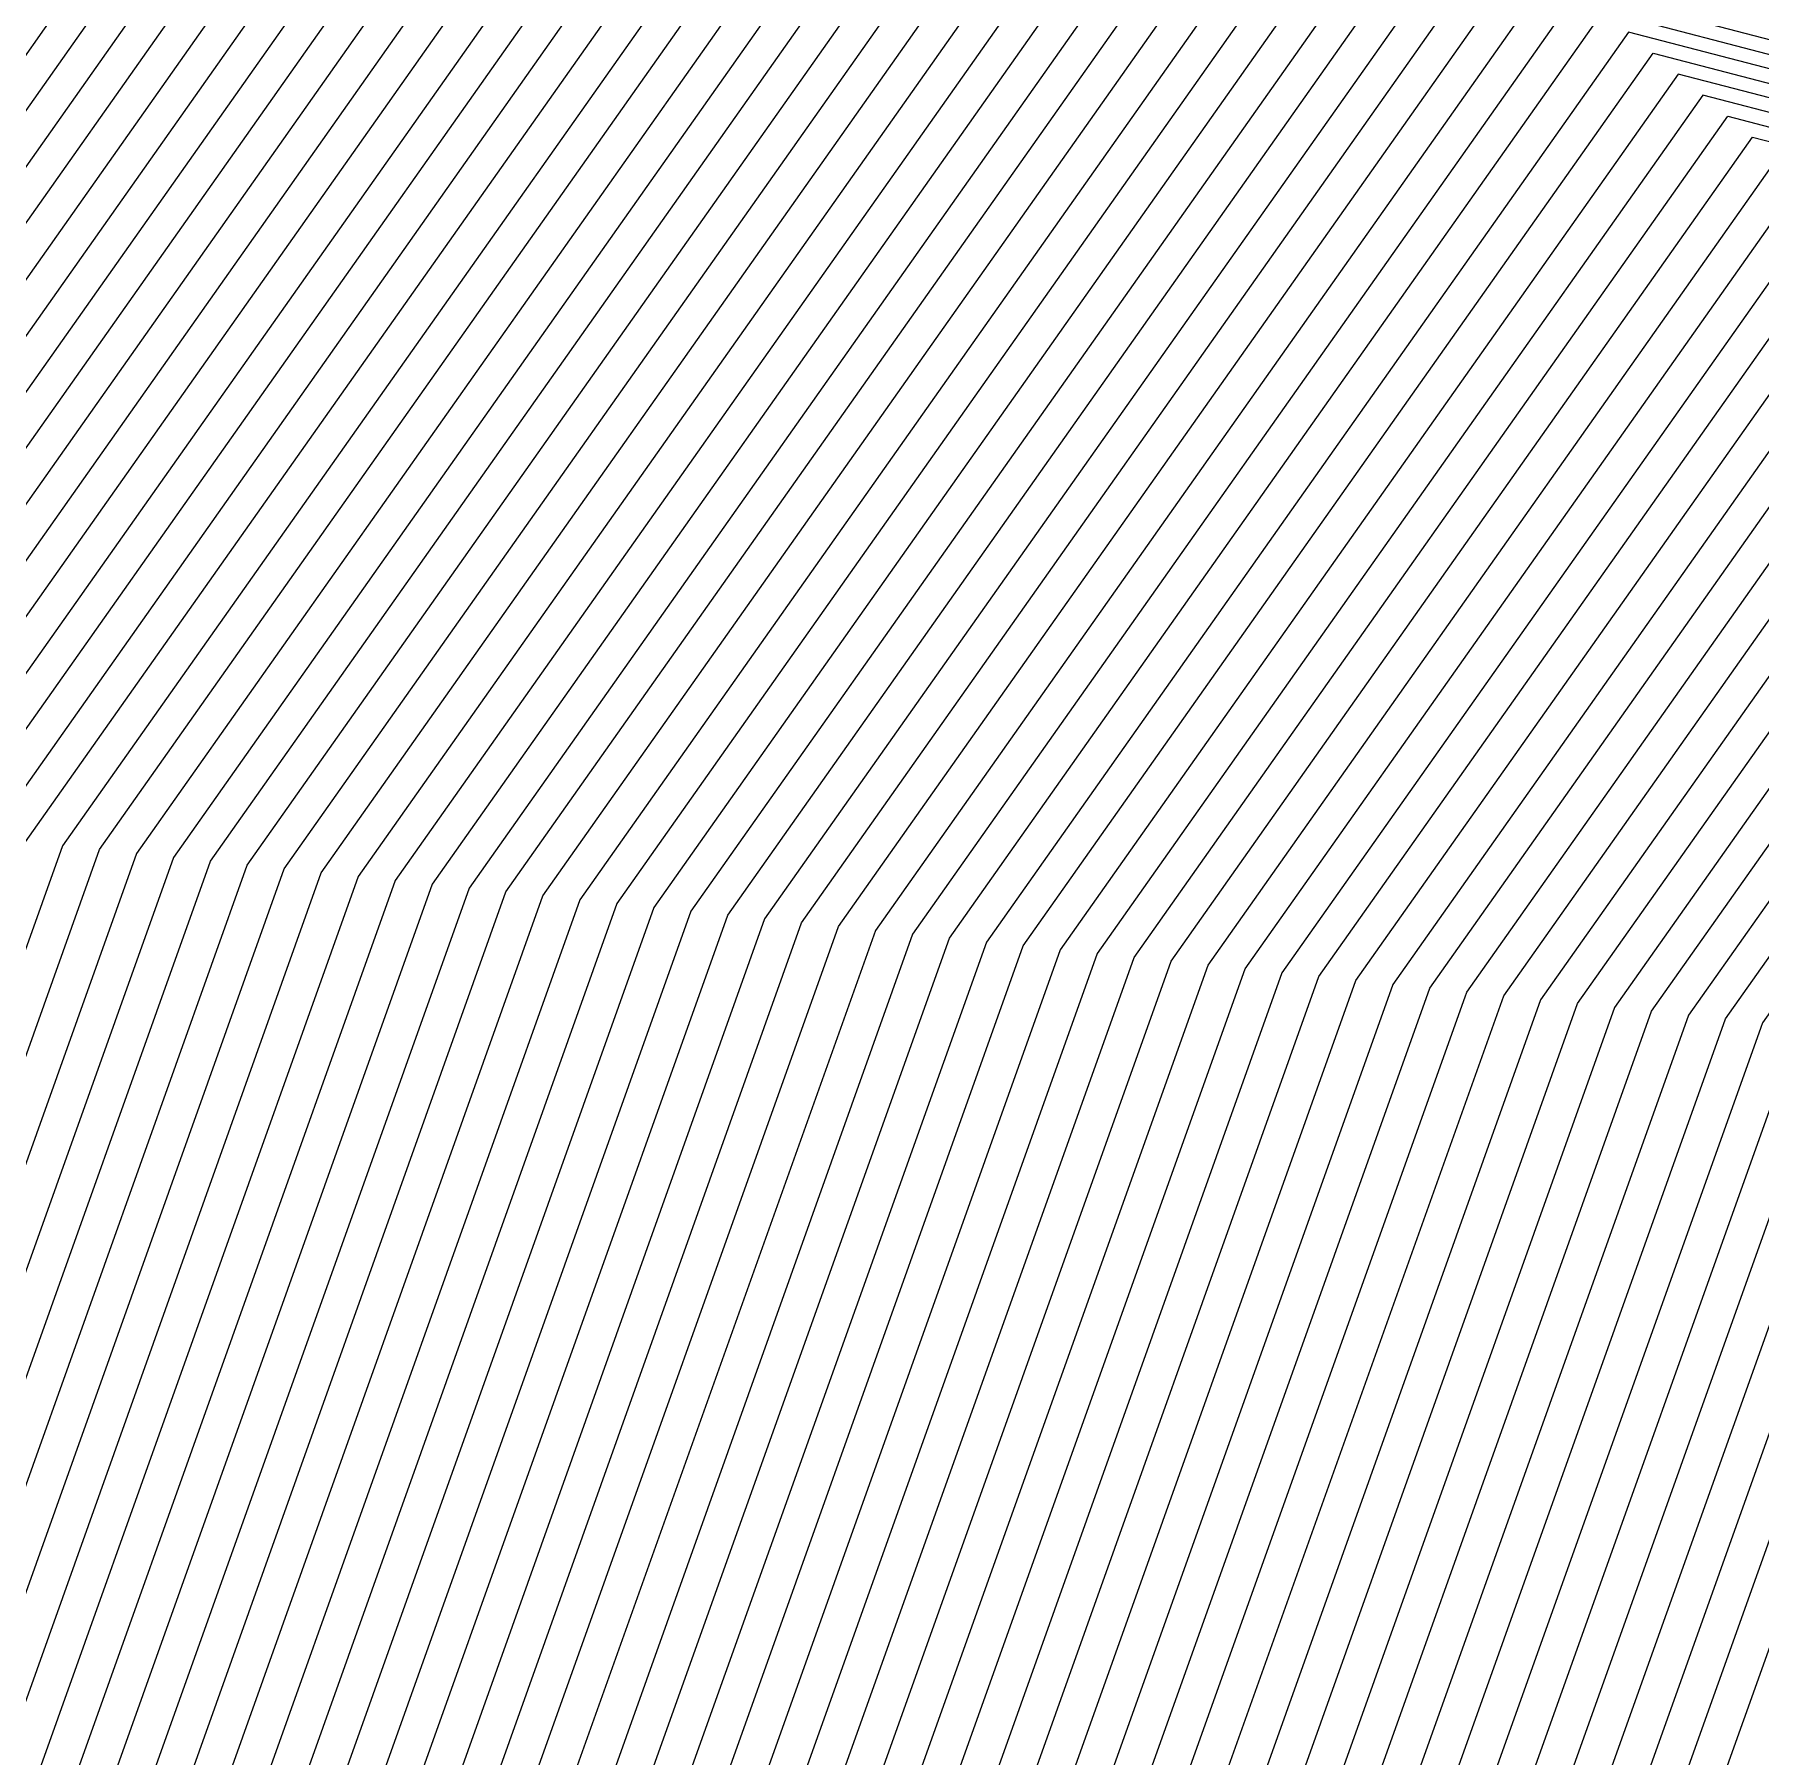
# Model space of a CAD drawing. Extents: x 7084 to 11035, y 13750 to 16729.
# Drawn here: x 8743.99 to 8772.05, y 15308.03 to 15336.01 of the extents above; entities that cross this region are included whole.
import ezdxf

# ---------------------------------------------------------------- set-up
doc = ezdxf.new("R2010")
doc.units = 0
doc.layers.add('Default', color=7, linetype='Continuous')

msp = doc.modelspace()

# ---------------------------------------------------------------- linework, layer by layer
at = {"layer": 'Default'}
for points in [[(9649.022, 15463.347), (9533.787, 15494.636), (9441.717, 15528.395), (9399.744, 15544.421), (9313.813, 15495.317), (9272.603, 15509.817), (9139.102, 15497.541), (9065.84, 15499.831), (8966.098, 15492.158), (8908.099, 15478.422), (8873.758, 15454.001), (8902.173, 15419.57), (8779.613, 15342.969), (8753.753, 15349.712), (8735.437, 15323.765), (8725.913, 15297.097), (8719.775, 15278.683), (8698.407, 15234.421), (8689.2, 15185.317)], [(8689.897, 15185.227), (8699.153, 15234.593), (8720.292, 15278.379), (8726.463, 15296.892), (8736.038, 15323.703), (8754.156, 15349.371), (8779.739, 15342.7), (8902.508, 15419.431), (8874.398, 15453.492), (8908.37, 15477.65), (8965.745, 15491.239), (9066.021, 15498.953), (9138.495, 15496.688), (9272.71, 15509.029), (9313.476, 15494.686), (9399.868, 15544.052), (9441.389, 15528.198), (9533.951, 15494.259), (9647.947, 15463.306)], [(8690.595, 15185.136), (8699.9, 15234.765), (8720.809, 15278.076), (8727.012, 15296.687), (8736.639, 15323.64), (8754.56, 15349.029), (8779.864, 15342.431), (8902.842, 15419.293), (8875.038, 15452.983), (8908.641, 15476.879), (8965.392, 15490.32), (9066.201, 15498.075), (9137.888, 15495.834), (9272.816, 15508.242), (9313.14, 15494.054), (9399.991, 15543.683), (9441.061, 15528.001), (9534.115, 15493.881), (9646.872, 15463.265)], [(8661.833, 15087.314), (8664.787, 15124.241), (8685.056, 15166.337), (8691.292, 15185.046), (8700.647, 15234.938), (8721.326, 15277.772), (8727.562, 15296.481), (8737.239, 15323.578), (8754.964, 15348.688), (8779.99, 15342.162), (8903.177, 15419.154), (8875.678, 15452.475), (8908.911, 15476.108), (8965.039, 15489.401), (9066.382, 15497.197), (9137.28, 15494.981), (9272.923, 15507.454), (9312.803, 15493.422), (9400.114, 15543.313), (9440.733, 15527.804), (9534.279, 15493.504), (9645.797, 15463.224)], [(9644.722, 15463.183), (9534.444, 15493.126), (9440.404, 15527.607), (9400.237, 15542.944), (9312.467, 15492.79), (9273.03, 15506.666), (9136.673, 15494.128), (9066.562, 15496.319), (8964.687, 15488.482), (8909.182, 15475.336), (8876.318, 15451.966), (8903.511, 15419.016), (8780.116, 15341.893), (8755.368, 15348.346), (8737.84, 15323.515), (8728.112, 15296.276), (8721.843, 15277.468), (8701.394, 15235.11), (8691.99, 15184.956)], [(9642.572, 15463.101), (9534.772, 15492.372), (9439.748, 15527.214), (9400.483, 15542.206), (9311.794, 15491.526), (9273.243, 15505.091), (9135.459, 15492.421), (9066.923, 15494.562), (8963.981, 15486.644), (8909.724, 15473.793), (8877.598, 15450.948), (8904.181, 15418.738), (8780.367, 15341.355), (8756.175, 15347.663), (8739.042, 15323.39), (8729.211, 15295.866), (8722.877, 15276.861), (8702.887, 15235.455), (8693.385, 15184.775)], [(8694.082, 15184.685), (8703.634, 15235.627), (8723.394, 15276.558), (8729.761, 15295.661), (8739.642, 15323.328), (8756.579, 15347.322), (8780.493, 15341.086), (8904.515, 15418.6), (8878.238, 15450.44), (8909.995, 15473.022), (8963.628, 15485.725), (9067.104, 15493.684), (9134.851, 15491.567), (9273.35, 15504.303), (9311.458, 15490.894), (9400.606, 15541.836), (9439.42, 15527.017), (9534.936, 15491.994), (9641.497, 15463.06)], [(8694.78, 15184.595), (8704.381, 15235.799), (8723.91, 15276.254), (8730.311, 15295.456), (8740.243, 15323.265), (8756.983, 15346.98), (8780.619, 15340.817), (8904.85, 15418.461), (8878.878, 15449.931), (8910.265, 15472.251), (8963.275, 15484.806), (9067.284, 15492.806), (9134.244, 15490.714), (9273.456, 15503.515), (9311.121, 15490.263), (9400.729, 15541.467), (9439.092, 15526.82), (9535.1, 15491.617), (9640.422, 15463.019)], [(8647.686, 15047.106), (8665.378, 15087.314), (8668.135, 15121.779), (8689.044, 15165.204), (8695.477, 15184.504), (8705.127, 15235.971), (8724.427, 15275.95), (8730.861, 15295.251), (8740.844, 15323.203), (8757.387, 15346.638), (8780.744, 15340.548), (8905.184, 15418.323), (8879.518, 15449.422), (8910.536, 15471.479), (8962.922, 15483.887), (9067.465, 15491.928), (9133.637, 15489.861), (9273.563, 15502.727), (9310.785, 15489.631), (9400.852, 15541.098), (9438.763, 15526.623), (9535.264, 15491.239), (9639.347, 15462.978)], [(8696.175, 15184.414), (8705.874, 15236.144), (8724.944, 15275.647), (8731.411, 15295.045), (8741.444, 15323.14), (8757.79, 15346.297), (8780.87, 15340.279), (8905.519, 15418.184), (8880.158, 15448.913), (8910.807, 15470.708), (8962.569, 15482.968), (9067.645, 15491.05), (9133.03, 15489.007), (9273.67, 15501.94), (9310.448, 15488.999), (9400.975, 15540.729), (9438.435, 15526.426), (9535.428, 15490.862), (9638.272, 15462.937)], [(8697.57, 15184.234), (8707.367, 15236.488), (8725.978, 15275.04), (8732.51, 15294.635), (8742.646, 15323.015), (8758.598, 15345.614), (8781.121, 15339.741), (8906.188, 15417.907), (8881.438, 15447.896), (8911.349, 15469.165), (8961.864, 15481.13), (9068.006, 15489.294), (9131.815, 15487.3), (9273.883, 15500.364), (9309.776, 15487.735), (9401.221, 15539.99), (9437.779, 15526.032), (9535.756, 15490.107), (9636.122, 15462.855)], [(8698.267, 15184.143), (8708.114, 15236.661), (8726.495, 15274.736), (8733.06, 15294.43), (8743.247, 15322.952), (8759.002, 15345.272), (8781.247, 15339.472), (8906.522, 15417.769), (8882.078, 15447.387), (8911.619, 15468.394), (8961.511, 15480.21), (9068.187, 15488.416), (9131.208, 15486.447), (9273.99, 15499.576), (9309.439, 15487.103), (9401.345, 15539.621), (9437.45, 15525.835), (9535.921, 15489.729), (9635.047, 15462.814)], [(8668.332, 15087.314), (8670.925, 15119.727), (8692.367, 15164.261), (8698.965, 15184.053), (8708.861, 15236.833), (8727.012, 15274.432), (8733.61, 15294.225), (8743.847, 15322.89), (8759.406, 15344.931), (8781.373, 15339.203), (8906.857, 15417.63), (8882.718, 15446.878), (8911.89, 15467.623), (8961.158, 15479.291), (9068.368, 15487.538), (9130.601, 15485.593), (9274.096, 15498.788), (9309.103, 15486.472), (9401.468, 15539.252), (9437.122, 15525.638), (9536.085, 15489.352), (9633.972, 15462.773)], [(8700.36, 15183.873), (8710.354, 15237.178), (8728.046, 15273.825), (8734.709, 15293.815), (8745.049, 15322.765), (8760.213, 15344.248), (8781.624, 15338.665), (8907.526, 15417.353), (8883.998, 15445.861), (8912.432, 15466.08), (8960.452, 15477.453), (9068.729, 15485.782), (9129.386, 15483.887), (9274.31, 15497.213), (9308.43, 15485.208), (9401.714, 15538.513), (9436.466, 15525.244), (9536.413, 15488.597), (9631.822, 15462.691)], [(9629.672, 15462.609), (9536.741, 15487.842), (9435.809, 15524.85), (9401.96, 15537.775), (9307.757, 15483.944), (9274.523, 15495.637), (9128.172, 15482.18), (9069.09, 15484.026), (8959.747, 15475.615), (8912.973, 15464.537), (8885.279, 15444.843), (8908.195, 15417.076), (8781.876, 15338.127), (8761.021, 15343.565), (8746.25, 15322.64), (8735.809, 15293.404), (8729.08, 15273.218), (8711.848, 15237.522), (8701.755, 15183.692)], [(8652.692, 15045.054), (8671.286, 15087.314), (8673.715, 15117.676), (8695.691, 15163.317), (8702.452, 15183.602), (8712.595, 15237.695), (8729.597, 15272.914), (8736.359, 15293.199), (8746.851, 15322.577), (8761.425, 15343.223), (8782.001, 15337.858), (8908.529, 15416.938), (8885.919, 15444.334), (8913.244, 15463.766), (8959.394, 15474.696), (9069.27, 15483.148), (9127.565, 15481.326), (9274.63, 15494.85), (9307.42, 15483.312), (9402.083, 15537.405), (9435.481, 15524.653), (9536.905, 15487.464), (9628.597, 15462.568)], [(8703.15, 15183.511), (8713.341, 15237.867), (8730.114, 15272.611), (8736.909, 15292.994), (8747.452, 15322.515), (8761.828, 15342.882), (8782.127, 15337.589), (8908.864, 15416.799), (8886.559, 15443.826), (8913.515, 15462.995), (8959.041, 15473.777), (9069.451, 15482.27), (9126.957, 15480.473), (9274.737, 15494.062), (9307.084, 15482.68), (9402.206, 15537.036), (9435.153, 15524.456), (9537.069, 15487.087), (9627.522, 15462.527)], [(8737.458, 15292.789), (8748.052, 15322.452), (8762.232, 15342.54), (8782.253, 15337.32), (8909.198, 15416.66), (8887.199, 15443.317), (8913.786, 15462.223), (8958.688, 15472.858), (9069.631, 15481.392), (9126.35, 15479.62), (9274.843, 15493.274), (9306.748, 15482.049), (9402.329, 15536.667), (9434.824, 15524.26), (9537.233, 15486.709), (9626.448, 15462.486)], [(8704.545, 15183.331), (8714.835, 15238.212), (8731.148, 15272.003), (8738.008, 15292.584), (8748.653, 15322.39), (8762.636, 15342.199), (8782.379, 15337.051), (8909.533, 15416.522), (8887.839, 15442.808), (8914.056, 15461.452), (8958.335, 15471.939), (9069.812, 15480.514), (9125.743, 15478.766), (9274.95, 15492.486), (9306.411, 15481.417), (9402.452, 15536.297)], [(9622.148, 15462.322), (9537.89, 15485.2), (9433.512, 15523.472), (9402.822, 15535.19), (9305.402, 15479.521), (9275.27, 15490.123), (9123.921, 15476.206), (9070.353, 15477.88), (8957.277, 15469.182), (8914.869, 15459.138), (8889.759, 15441.282), (8910.536, 15416.106), (8782.756, 15336.244), (8763.847, 15341.174), (8750.455, 15322.202), (8739.658, 15291.968), (8732.699, 15271.093), (8717.075, 15238.729), (8706.637, 15183.06)], [(9621.073, 15462.281), (9538.054, 15484.822), (9433.183, 15523.275), (9402.945, 15534.82), (9305.065, 15478.889), (9275.377, 15489.335), (9123.314, 15475.353), (9070.534, 15477.002), (8956.924, 15468.263), (8915.14, 15458.366), (8890.399, 15440.773), (8910.871, 15415.968), (8782.882, 15335.975), (8764.251, 15340.832), (8751.056, 15322.139), (8740.207, 15291.763), (8733.216, 15270.789), (8717.822, 15238.901), (8707.335, 15182.97)], [(8708.032, 15182.88), (8718.568, 15239.073), (8733.733, 15270.485), (8740.757, 15291.558), (8751.657, 15322.077), (8764.655, 15340.491), (8783.007, 15335.706), (8911.205, 15415.829), (8891.039, 15440.264), (8915.41, 15457.595), (8956.571, 15467.344), (9070.714, 15476.124), (9122.707, 15474.499), (9275.483, 15488.548), (9304.729, 15478.257), (9403.068, 15534.451), (9432.855, 15523.078), (9538.218, 15484.445), (9619.998, 15462.24)], [(8708.73, 15182.789), (8719.315, 15239.246), (8734.25, 15270.182), (8741.307, 15291.353), (8752.257, 15322.014), (8765.059, 15340.149), (8783.133, 15335.437), (8911.54, 15415.691), (8891.679, 15439.756), (8915.681, 15456.824), (8956.218, 15466.425), (9070.895, 15475.246), (9122.099, 15473.646), (9275.59, 15487.76), (9304.392, 15477.626), (9403.191, 15534.082), (9432.527, 15522.881), (9538.382, 15484.067), (9618.923, 15462.199)], [(9617.848, 15462.158), (9538.546, 15483.69), (9432.199, 15522.684), (9403.314, 15533.713), (9304.056, 15476.994), (9275.697, 15486.972), (9121.492, 15472.792), (9071.075, 15474.368), (8955.865, 15465.506), (8915.952, 15456.052), (8892.319, 15439.247), (8911.874, 15415.552), (8783.259, 15335.168), (8765.462, 15339.808), (8752.858, 15321.952), (8741.857, 15291.148), (8734.767, 15269.878), (8720.062, 15239.418), (8709.427, 15182.699)], [(9616.773, 15462.117), (9538.711, 15483.312), (9431.87, 15522.487), (9403.437, 15533.343), (9303.72, 15476.362), (9275.803, 15486.184), (9120.885, 15471.939), (9071.256, 15473.49), (8955.512, 15464.587), (8916.223, 15455.281), (8892.959, 15438.738), (8912.209, 15415.414), (8783.384, 15334.899), (8765.866, 15339.466), (8753.459, 15321.889), (8742.406, 15290.943), (8735.284, 15269.574), (8720.809, 15239.59), (8710.125, 15182.609)], [(9615.698, 15462.076), (9538.875, 15482.935), (9431.542, 15522.29), (9403.56, 15532.974), (9303.383, 15475.73), (9275.91, 15485.397), (9120.278, 15471.086), (9071.437, 15472.612), (8955.16, 15463.667), (8916.494, 15454.51), (8893.599, 15438.229), (8912.543, 15415.275), (8783.51, 15334.629), (8766.27, 15339.125), (8754.06, 15321.827), (8742.956, 15290.737), (8735.801, 15269.271), (8721.555, 15239.763), (8710.822, 15182.519)], [(9614.623, 15462.034), (9539.039, 15482.557), (9431.214, 15522.093), (9403.683, 15532.605), (9303.047, 15475.098), (9276.017, 15484.609), (9119.671, 15470.232), (9071.617, 15471.734), (8954.807, 15462.748), (8916.764, 15453.738), (8894.239, 15437.721), (8912.878, 15415.137), (8783.636, 15334.36), (8766.674, 15338.783), (8754.66, 15321.764), (8743.506, 15290.532), (8736.318, 15268.967), (8722.302, 15239.935), (8711.52, 15182.428)], [(9612.473, 15461.952), (9539.367, 15481.802), (9430.557, 15521.699), (9403.929, 15531.866), (9302.374, 15473.834), (9276.23, 15483.033), (9118.456, 15468.525), (9071.978, 15469.978), (8954.101, 15460.91), (8917.306, 15452.196), (8895.519, 15436.703), (8913.547, 15414.86), (8783.887, 15333.822), (8767.481, 15338.1), (8755.862, 15321.639), (8744.606, 15290.122), (8737.352, 15268.36), (8723.796, 15240.28), (8712.915, 15182.248)], [(8713.612, 15182.158), (8724.542, 15240.452), (8737.869, 15268.056), (8745.155, 15289.917), (8756.463, 15321.577), (8767.885, 15337.759), (8784.013, 15333.553), (8913.881, 15414.721), (8896.16, 15436.194), (8917.577, 15451.424), (8953.748, 15459.991), (9072.159, 15469.1), (9117.849, 15467.672), (9276.337, 15482.245), (9302.037, 15473.203), (9404.053, 15531.497)], [(8745.705, 15289.712), (8757.063, 15321.514), (8768.289, 15337.417), (8784.139, 15333.284), (8914.216, 15414.582), (8896.8, 15435.685), (8917.848, 15450.653), (8953.395, 15459.072), (9072.339, 15468.222), (9117.242, 15466.818), (9276.443, 15481.458), (9301.701, 15472.571), (9404.176, 15531.128), (9429.901, 15521.305), (9539.695, 15481.047), (9610.323, 15461.87)], [(9608.173, 15461.788), (9540.023, 15480.293), (9429.244, 15520.912), (9404.422, 15530.389), (9301.028, 15471.307), (9276.657, 15479.882), (9116.027, 15465.112), (9072.7, 15466.466), (8952.69, 15457.234), (8918.389, 15449.11), (8898.08, 15434.668), (8914.885, 15414.305), (8784.39, 15332.746), (8769.096, 15336.734), (8758.265, 15321.389), (8746.805, 15289.301), (8739.42, 15267.146), (8726.783, 15240.969)], [(8747.355, 15289.096), (8758.865, 15321.327), (8769.5, 15336.392), (8784.516, 15332.477), (8915.219, 15414.167), (8898.72, 15434.159), (8918.66, 15448.339), (8952.337, 15456.315), (9072.881, 15465.588), (9115.42, 15464.258), (9276.763, 15479.094), (9300.692, 15470.675), (9404.545, 15530.02), (9428.916, 15520.715), (9540.188, 15479.915), (9607.098, 15461.747)], [(9606.023, 15461.706), (9540.352, 15479.538), (9428.588, 15520.518), (9404.668, 15529.651), (9300.355, 15470.043), (9276.87, 15478.307), (9114.813, 15463.405), (9073.061, 15464.71), (8951.984, 15455.396), (8918.931, 15447.568), (8899.36, 15433.65), (8915.554, 15414.028), (8784.642, 15332.208), (8769.904, 15336.051), (8759.466, 15321.264), (8747.904, 15288.891), (8740.453, 15266.538), (8728.276, 15241.313), (8717.1, 15181.706)], [(8684.284, 15087.314), (8685.991, 15108.65), (8710.313, 15159.165), (8717.797, 15181.616), (8729.023, 15241.486), (8740.97, 15266.235), (8748.454, 15288.686), (8760.067, 15321.201), (8770.308, 15335.709), (8784.767, 15331.939), (8915.888, 15413.89), (8900, 15433.142), (8919.202, 15446.796), (8951.631, 15454.477), (9073.242, 15463.832), (9114.205, 15462.551), (9276.977, 15477.519), (9300.019, 15469.412), (9404.791, 15529.281), (9428.26, 15520.321), (9540.516, 15479.16), (9604.948, 15461.665)], [(8719.89, 15181.345), (8731.263, 15242.003), (8742.521, 15265.324), (8750.104, 15288.07), (8761.869, 15321.014), (8771.519, 15334.685), (8785.144, 15331.132), (8916.892, 15413.474), (8901.92, 15431.615), (8920.014, 15444.482), (8950.573, 15451.72), (9073.783, 15461.197), (9112.384, 15459.991), (9277.297, 15475.156), (9299.009, 15467.516), (9405.16, 15528.174), (9427.275, 15519.73), (9541.008, 15478.028), (9601.723, 15461.542)], [(8750.653, 15287.865), (8762.47, 15320.951), (8771.923, 15334.343), (8785.27, 15330.863), (8917.226, 15413.336), (8902.56, 15431.107), (8920.285, 15443.711), (8950.22, 15450.801), (9073.964, 15460.319), (9111.776, 15459.138), (9277.403, 15474.368), (9298.673, 15466.884), (9405.283, 15527.804), (9426.947, 15519.533), (9541.172, 15477.65), (9600.648, 15461.501)], [(8668.907, 15014.061), (8666.207, 15039.515), (8687.239, 15087.314), (8688.781, 15106.598), (8713.637, 15158.221), (8721.285, 15181.165), (8732.756, 15242.347), (8743.555, 15264.717), (8751.203, 15287.66), (8763.071, 15320.889), (8772.327, 15334.002), (8785.396, 15330.594), (8917.561, 15413.197), (8903.2, 15430.598), (8920.556, 15442.939), (8949.867, 15449.882), (9074.144, 15459.441), (9111.169, 15458.284), (9277.51, 15473.58), (9298.337, 15466.252), (9405.406, 15527.435), (9426.619, 15519.336), (9541.336, 15477.273), (9599.573, 15461.46)], [(8721.982, 15181.074), (8733.503, 15242.52), (8744.072, 15264.413), (8751.753, 15287.455), (8763.671, 15320.826), (8772.731, 15333.66), (8785.522, 15330.325), (8917.895, 15413.059), (8903.84, 15430.089), (8920.826, 15442.168), (8949.514, 15448.963), (9074.325, 15458.563), (9110.562, 15457.431), (9277.617, 15472.792), (9298, 15465.62), (9405.53, 15527.066), (9426.29, 15519.139), (9541.501, 15476.895), (9598.498, 15461.419)], [(9597.423, 15461.378), (9541.665, 15476.518), (9425.962, 15518.942), (9405.653, 15526.697), (9297.664, 15464.989), (9277.723, 15472.005), (9109.955, 15456.578), (9074.506, 15457.685), (8949.161, 15448.044), (8921.097, 15441.397), (8904.48, 15429.58), (8918.23, 15412.92), (8785.647, 15330.056), (8773.134, 15333.319), (8764.272, 15320.764), (8752.303, 15287.25), (8744.589, 15264.109), (8734.25, 15242.692), (8722.68, 15180.984)], [(8752.853, 15287.045), (8764.873, 15320.701), (8773.538, 15332.977), (8785.773, 15329.787), (8918.564, 15412.782), (8905.12, 15429.072), (8921.368, 15440.625), (8948.808, 15447.124), (9074.686, 15456.807), (9109.348, 15455.724), (9277.83, 15471.217), (9297.327, 15464.357), (9405.776, 15526.327), (9425.634, 15518.745), (9541.829, 15476.14), (9596.348, 15461.337)], [(8724.075, 15180.804), (8735.743, 15243.037), (8745.623, 15263.502), (8753.402, 15286.84), (8765.473, 15320.639), (8773.942, 15332.636), (8785.899, 15329.518), (8918.899, 15412.643), (8905.76, 15428.563), (8921.639, 15439.854), (8948.455, 15446.205), (9074.867, 15455.929), (9108.74, 15454.871), (9277.937, 15470.429), (9296.991, 15463.725), (9405.899, 15525.958), (9425.306, 15518.548), (9541.993, 15475.763), (9595.273, 15461.296)], [(9594.199, 15461.255), (9542.157, 15475.385), (9424.977, 15518.351), (9406.022, 15525.589), (9296.654, 15463.093), (9278.044, 15469.641), (9108.133, 15454.017), (9075.047, 15455.051), (8948.103, 15445.286), (8921.909, 15439.083), (8906.4, 15428.054), (8919.233, 15412.504), (8786.024, 15329.249), (8774.346, 15332.294), (8766.074, 15320.576), (8753.952, 15286.634), (8746.14, 15263.198), (8736.49, 15243.209)], [(8725.47, 15180.623), (8737.237, 15243.381), (8746.657, 15262.895), (8754.502, 15286.429), (8766.675, 15320.514), (8774.749, 15331.953), (8786.15, 15328.98), (8919.568, 15412.366), (8907.04, 15427.545), (8922.18, 15438.311), (8947.75, 15444.367), (9075.228, 15454.173), (9107.526, 15453.164), (9278.15, 15468.854), (9296.318, 15462.461), (9406.145, 15525.22), (9424.649, 15518.154), (9542.321, 15475.008), (9593.124, 15461.214)], [(8691.374, 15087.314), (8692.687, 15103.726), (8718.289, 15156.9), (8726.167, 15180.533), (8737.984, 15243.554), (8747.174, 15262.591), (8755.052, 15286.224), (8767.276, 15320.451), (8775.153, 15331.611), (8786.276, 15328.711), (8919.902, 15412.227), (8907.681, 15427.037), (8922.451, 15437.54), (8947.397, 15443.448), (9075.408, 15453.295), (9106.919, 15452.311), (9278.257, 15468.066), (9295.981, 15461.829), (9406.268, 15524.85), (9424.321, 15517.957), (9542.485, 15474.63), (9592.049, 15461.173)], [(8672.452, 15016.752), (8670.211, 15037.874), (8691.965, 15087.314), (8693.245, 15103.316), (8718.954, 15156.711), (8726.865, 15180.443), (8738.73, 15243.726), (8747.691, 15262.288), (8755.602, 15286.019), (8767.876, 15320.389), (8775.557, 15331.269), (8786.402, 15328.442), (8920.237, 15412.089), (8908.321, 15426.528), (8922.722, 15436.769), (8947.044, 15442.529), (9075.589, 15452.417), (9106.311, 15451.457), (9278.364, 15467.278), (9295.645, 15461.197), (9406.391, 15524.481), (9423.993, 15517.76), (9542.649, 15474.253), (9590.974, 15461.132)], [(8671.212, 15037.464), (8693.147, 15087.314), (8694.361, 15102.495), (8720.283, 15156.334), (8728.26, 15180.262), (8740.224, 15244.071), (8748.725, 15261.68), (8756.701, 15285.609), (8769.078, 15320.263), (8776.365, 15330.586), (8786.653, 15327.904), (8920.906, 15411.812), (8909.601, 15425.51), (8923.263, 15435.226), (8946.338, 15440.691), (9075.95, 15450.661), (9105.097, 15449.75), (9278.577, 15465.702), (9294.972, 15459.934), (9406.637, 15523.743), (9423.336, 15517.367), (9542.978, 15473.498), (9588.824, 15461.05)], [(9587.749, 15461.009), (9543.142, 15473.121), (9423.008, 15517.17), (9406.76, 15523.373), (9294.636, 15459.302), (9278.684, 15464.915), (9104.49, 15448.897), (9076.13, 15449.783), (8945.985, 15439.772), (8923.534, 15434.455), (8910.241, 15425.001), (8921.24, 15411.673), (8786.779, 15327.635), (8776.768, 15330.245), (8769.678, 15320.201), (8757.251, 15285.404), (8749.242, 15261.377), (8740.97, 15244.243), (8728.957, 15180.172)], [(8694.328, 15087.314), (8695.477, 15101.675), (8721.613, 15155.956), (8729.655, 15180.081), (8741.717, 15244.415), (8749.759, 15261.073), (8757.801, 15285.198), (8770.279, 15320.138), (8777.172, 15329.903), (8786.904, 15327.366), (8921.575, 15411.535), (8910.881, 15424.493), (8923.805, 15433.683), (8945.633, 15438.853), (9076.311, 15448.905), (9103.882, 15448.044), (9278.79, 15464.127), (9294.299, 15458.67), (9406.884, 15523.004), (9422.68, 15516.973), (9543.306, 15472.743), (9586.674, 15460.968)], [(9585.599, 15460.927), (9543.47, 15472.366), (9422.352, 15516.776), (9407.007, 15522.635), (9293.963, 15458.038), (9278.897, 15463.339), (9103.275, 15447.19), (9076.491, 15448.027), (8945.28, 15437.934), (8924.076, 15432.912), (8911.521, 15423.984), (8921.909, 15411.396), (8787.03, 15327.097), (8777.576, 15329.562), (8770.88, 15320.076), (8758.35, 15284.993), (8750.276, 15260.77), (8742.464, 15244.588)], [(8724.272, 15155.201), (8732.445, 15179.72), (8744.704, 15245.105), (8751.827, 15259.859), (8760, 15284.378), (8772.682, 15319.888), (8778.787, 15328.537), (8787.407, 15326.29), (8922.913, 15410.981), (8913.441, 15422.458), (8924.888, 15430.598), (8944.221, 15435.177), (9077.033, 15445.393), (9101.454, 15444.63), (9279.217, 15460.976), (9292.954, 15456.143), (9407.376, 15521.527), (9421.367, 15516.185), (9543.962, 15471.233), (9582.374, 15460.804)], [(8733.84, 15179.54), (8746.198, 15245.449), (8752.861, 15259.251), (8761.099, 15283.968), (8773.884, 15319.763), (8779.595, 15327.854), (8787.659, 15325.752), (8923.582, 15410.703), (8914.721, 15421.44), (8925.43, 15429.055), (8943.516, 15433.339), (9077.394, 15443.637), (9100.239, 15442.923), (9279.43, 15459.4), (9292.281, 15454.879), (9407.622, 15520.788), (9420.71, 15515.791), (9544.291, 15470.478), (9580.224, 15460.722)], [(9579.149, 15460.681), (9544.455, 15470.101), (9420.382, 15515.594), (9407.745, 15520.419), (9291.944, 15454.247), (9279.537, 15458.613), (9099.632, 15442.07), (9077.575, 15442.759), (8943.163, 15432.42), (8925.701, 15428.284), (8915.361, 15420.931), (8923.917, 15410.565), (8787.785, 15325.483), (8779.999, 15327.513), (8774.484, 15319.701), (8761.649, 15283.762), (8753.378, 15258.948), (8746.944, 15245.622), (8734.537, 15179.45)], [(8735.235, 15179.359), (8747.691, 15245.794), (8753.895, 15258.644), (8762.199, 15283.557), (8775.085, 15319.638), (8780.402, 15327.171), (8787.91, 15325.213), (8924.251, 15410.426), (8916.001, 15420.423), (8925.971, 15427.512), (8942.81, 15431.501), (9077.755, 15441.881), (9099.025, 15441.216), (9279.644, 15457.825), (9291.608, 15453.615), (9407.868, 15520.05), (9420.054, 15515.397), (9544.619, 15469.723), (9578.074, 15460.639)], [(9576.999, 15460.598), (9544.783, 15469.346), (9419.726, 15515.2), (9407.991, 15519.681), (9291.271, 15452.983), (9279.75, 15457.037), (9098.417, 15440.363), (9077.936, 15441.003), (8942.457, 15430.581), (8926.242, 15426.741), (8916.641, 15419.914), (8924.586, 15410.288), (8788.036, 15324.944), (8780.806, 15326.83), (8775.686, 15319.576), (8762.749, 15283.352), (8754.412, 15258.341), (8748.438, 15245.966), (8735.932, 15179.269)], [(9067.826, 15490.172), (8962.217, 15482.049), (8911.078, 15469.937), (8880.798, 15448.405), (8905.853, 15418.046), (8780.996, 15340.01), (8758.194, 15345.955), (8742.045, 15323.077), (8731.96, 15294.84), (8725.461, 15275.343), (8706.621, 15236.316), (8696.872, 15184.324)], [(8964.334, 15487.563), (8909.453, 15474.565), (8876.958, 15451.457), (8903.846, 15418.877), (8780.241, 15341.624), (8755.772, 15348.005), (8738.441, 15323.453), (8728.662, 15296.071), (8722.36, 15277.165), (8702.14, 15235.282), (8692.687, 15184.865)], [(9069.992, 15479.636), (8957.982, 15471.02), (8914.327, 15460.681), (8888.479, 15442.299), (8909.867, 15416.383), (8782.504, 15336.782), (8763.04, 15341.857), (8749.254, 15322.327), (8738.558, 15292.379), (8731.665, 15271.7), (8715.582, 15238.384), (8705.242, 15183.241)], [(9299.682, 15468.78), (9277.083, 15476.731), (9113.598, 15461.698), (9073.422, 15462.954), (8951.278, 15453.558), (8919.472, 15446.025), (8900.64, 15432.633), (8916.223, 15413.751), (8784.893, 15331.67), (8770.712, 15335.368), (8760.668, 15321.139), (8749.004, 15288.481), (8741.487, 15265.931), (8729.769, 15241.658), (8718.495, 15181.526)], [(8960.1, 15476.534), (8912.703, 15465.309), (8884.639, 15445.352), (8907.86, 15417.215), (8781.75, 15338.396), (8760.617, 15343.906), (8745.649, 15322.702), (8735.259, 15293.609), (8728.563, 15273.521), (8711.101, 15237.35), (8701.057, 15183.782)], [(8957.63, 15470.101), (8914.598, 15459.909), (8889.119, 15441.791), (8910.202, 15416.245), (8782.63, 15336.513), (8763.443, 15341.515), (8749.855, 15322.265), (8739.108, 15292.173), (8732.182, 15271.396), (8716.328, 15238.556), (8705.94, 15183.15)], [(9073.603, 15462.076), (8950.925, 15452.639), (8919.743, 15445.254), (8901.28, 15432.124), (8916.557, 15413.613), (8785.019, 15331.401), (8771.115, 15335.026), (8761.268, 15321.076), (8749.554, 15288.276), (8742.004, 15265.627), (8730.516, 15241.83), (8719.192, 15181.435)], [(8953.042, 15458.153), (8918.118, 15449.882), (8897.44, 15435.177), (8914.55, 15414.444), (8784.264, 15333.015), (8768.693, 15337.076), (8757.664, 15321.452), (8746.255, 15289.506), (8738.903, 15267.449), (8726.036, 15240.797), (8715.007, 15181.977)], [(9075.769, 15451.539), (8946.691, 15441.61), (8922.993, 15435.997), (8908.961, 15426.019), (8920.571, 15411.95), (8786.527, 15328.173), (8775.961, 15330.928), (8768.477, 15320.326), (8756.151, 15285.814), (8748.208, 15261.984), (8739.477, 15243.898), (8727.562, 15180.352)], [(8731.05, 15179.901), (8743.211, 15244.76), (8750.793, 15260.466), (8758.9, 15284.788), (8771.481, 15320.013), (8777.98, 15329.22), (8787.156, 15326.828), (8922.244, 15411.258), (8912.161, 15423.475), (8924.347, 15432.141), (8944.927, 15437.015), (9076.672, 15447.149), (9102.668, 15446.337)], [(8883.358, 15446.37), (8907.191, 15417.492), (8781.499, 15338.934), (8759.809, 15344.589), (8744.448, 15322.827), (8734.16, 15294.02), (8727.529, 15274.129), (8709.608, 15237.005), (8699.662, 15183.963)], [(9076.852, 15446.271), (8944.574, 15436.096), (8924.617, 15431.369), (8912.801, 15422.966), (8922.579, 15411.119), (8787.282, 15326.559), (8778.383, 15328.879), (8772.081, 15319.951), (8759.45, 15284.583), (8751.31, 15260.162), (8743.957, 15244.932), (8731.747, 15179.811)], [(8733.142, 15179.63), (8745.451, 15245.277), (8752.344, 15259.555), (8760.55, 15284.173), (8773.283, 15319.826), (8779.191, 15328.196), (8787.533, 15326.021), (8923.248, 15410.842), (8914.081, 15421.949), (8925.159, 15429.827), (8943.868, 15434.258), (9077.213, 15444.515), (9100.846, 15443.776)], [(8712.217, 15182.338), (8723.049, 15240.107), (8736.835, 15268.664), (8744.056, 15290.327), (8755.261, 15321.702), (8767.078, 15338.442), (8783.762, 15334.091), (8913.212, 15414.998), (8894.879, 15437.212)]]:
    msp.add_lwpolyline(points, dxfattribs=at)

doc.saveas('drawing.dxf')
